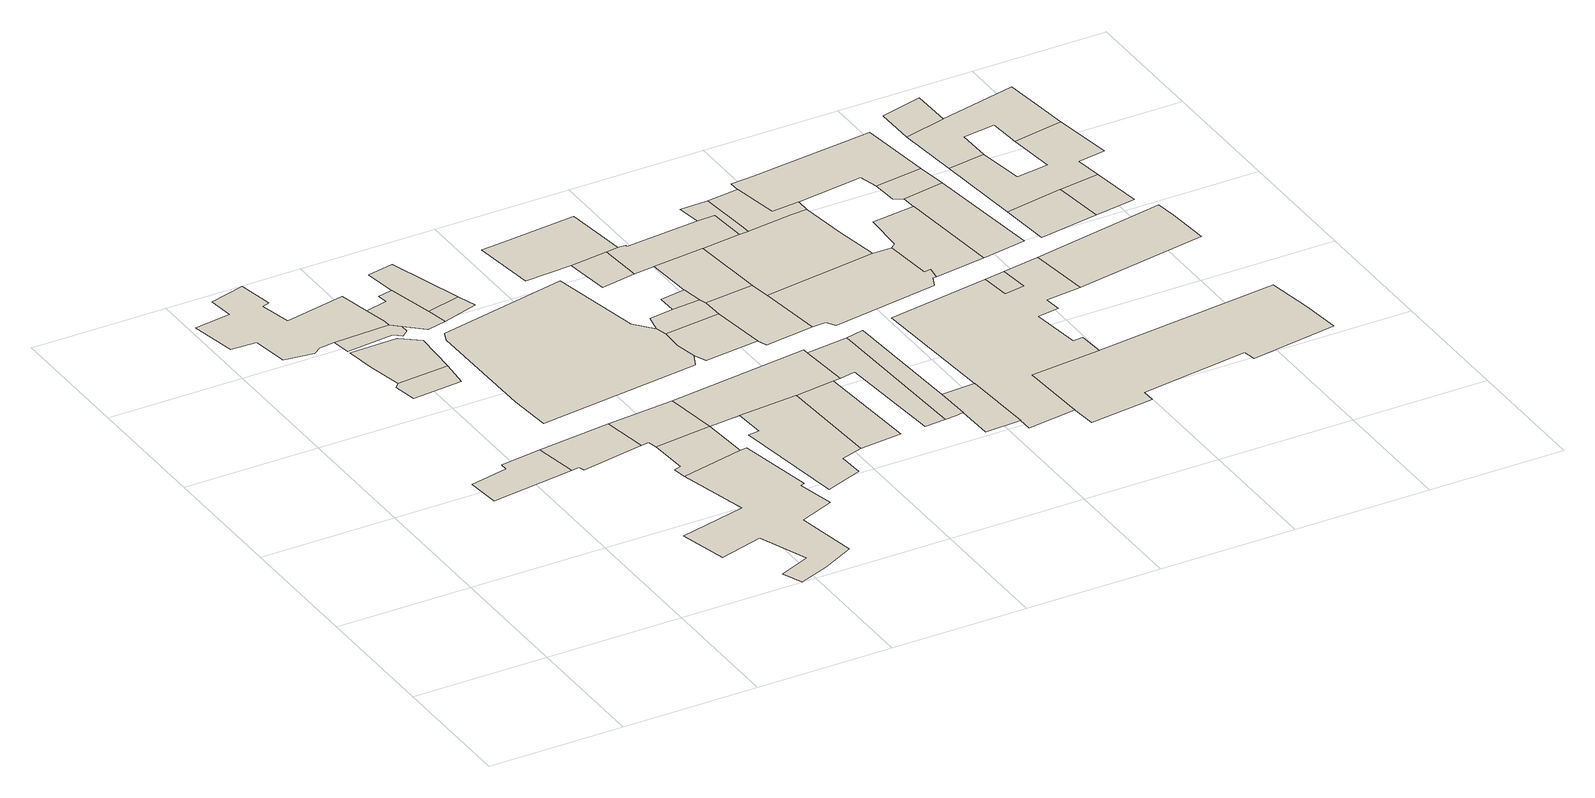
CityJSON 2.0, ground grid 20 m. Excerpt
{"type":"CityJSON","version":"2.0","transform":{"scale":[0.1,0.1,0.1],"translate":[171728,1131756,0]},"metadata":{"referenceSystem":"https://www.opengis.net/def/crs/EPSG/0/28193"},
"CityObjects":{
"building1":{"type":"Building","attributes":{"time":{"estimatedStart":{"year":1841},"estimatedEnd":{"year":1938}},"material":{"paradata":{"version":0}},"numberOfFloors":{"value":"3","sources":[{"name":"Amiran Atlas, sheet 12, map 4.3","type":"Secondary cartographic source"}],"paradata":{"type":"user","author":"Beatrice Vaienti","date":"29-05-2023","comments":"In the atlas the value is \"1-3\", we have chosen a random value between 1 and 3 assigning a higher probability to 1 and 2 floors, respectively p=[0.35,0.35,0.3] for 1, 2, 3 floors","version":0}},"roof":{"type":{"value":"flat","paradata":{"type":"user","author":"Beatrice Vaienti","date":"29-05-2023","version":0}}},"updatedGeometry":true},"geometry":[{"type":"MultiSurface","lod":"0","boundaries":[[[0,1,2,3,4,5]]]}]},
"building2":{"type":"Building","attributes":{"time":{"estimatedStart":{"year":1841},"estimatedEnd":{"year":1938}},"material":{"value":"dressed stone","sources":[{"name":"Amiran Atlas, sheet 11, map 4.2","type":"Secondary cartographic source"}],"paradata":{"author":"Beatrice Vaienti","date":"29-05-2023","version":0}},"numberOfFloors":{"value":"3","sources":[{"name":"Amiran Atlas, sheet 12, map 4.3","type":"Secondary cartographic source"}],"paradata":{"type":"user","author":"Beatrice Vaienti","date":"29-05-2023","comments":"In the atlas the value is \"1-3\", we have chosen a random value between 1 and 3 assigning a higher probability to 1 and 2 floors, respectively p=[0.35,0.35,0.3] for 1, 2, 3 floors","version":0}},"roof":{"type":{"value":"domed","paradata":{"type":"user","author":"Beatrice Vaienti","date":"29-05-2023","version":0}}},"updatedGeometry":true},"geometry":[{"type":"MultiSurface","lod":"0","boundaries":[[[6,7,8,9,10,11,12,13,14,15,16,17,18,19,20,21,22]]]}]},
"building3":{"type":"Building","attributes":{"time":{"estimatedStart":{"year":1841},"estimatedEnd":{"year":1938}},"material":{"paradata":{"version":0}},"numberOfFloors":{"value":"2","sources":[{"name":"Amiran Atlas, sheet 12, map 4.3","type":"Secondary cartographic source"}],"paradata":{"type":"user","author":"Beatrice Vaienti","date":"29-05-2023","comments":"In the atlas the value is \"1-3\", we have chosen a random value between 1 and 3 assigning a higher probability to 1 and 2 floors, respectively p=[0.35,0.35,0.3] for 1, 2, 3 floors","version":0}},"roof":{"type":{"value":"flat","paradata":{"type":"user","author":"Beatrice Vaienti","date":"29-05-2023","version":0}}},"updatedGeometry":true},"geometry":[{"type":"MultiSurface","lod":"0","boundaries":[[[23,24,25,26,27]]]}]},
"building4":{"type":"Building","attributes":{"time":{"estimatedStart":{"year":1841},"estimatedEnd":{"year":1938}},"material":{"value":"dressed stone","sources":[{"name":"Amiran Atlas, sheet 11, map 4.2","type":"Secondary cartographic source"}],"paradata":{"author":"Beatrice Vaienti","date":"29-05-2023","version":0}},"numberOfFloors":{"value":"3","sources":[{"name":"Amiran Atlas, sheet 12, map 4.3","type":"Secondary cartographic source"}],"paradata":{"type":"user","author":"Beatrice Vaienti","date":"29-05-2023","comments":"In the atlas the value is \"1-3\", we have chosen a random value between 1 and 3 assigning a higher probability to 1 and 2 floors, respectively p=[0.35,0.35,0.3] for 1, 2, 3 floors","version":0}},"roof":{"type":{"value":"flat","paradata":{"type":"user","author":"Beatrice Vaienti","date":"29-05-2023","version":0}}},"updatedGeometry":true},"geometry":[{"type":"MultiSurface","lod":"0","boundaries":[[[28,29,30,31,24,23]]]}]},
"building5":{"type":"Building","attributes":{"time":{"estimatedStart":{"year":1841},"estimatedEnd":{"year":1938}},"material":{"value":"dressed stone","sources":[{"name":"Amiran Atlas, sheet 11, map 4.2","type":"Secondary cartographic source"}],"paradata":{"author":"Beatrice Vaienti","date":"29-05-2023","version":0}},"numberOfFloors":{"value":"2","sources":[{"name":"Amiran Atlas, sheet 12, map 4.3","type":"Secondary cartographic source"}],"paradata":{"type":"user","author":"Beatrice Vaienti","date":"29-05-2023","comments":"In the atlas the value is \"1-3\", we have chosen a random value between 1 and 3 assigning a higher probability to 1 and 2 floors, respectively p=[0.35,0.35,0.3] for 1, 2, 3 floors","version":0}},"roof":{"type":{"value":"hip","paradata":{"type":"user","author":"Beatrice Vaienti","date":"29-05-2023","comments":"In the Atlas the value is reported is 'gabled (tiles)', however it is not clear whether it refers to a hip or a gable roof. Therefore we assigned a random value between the two.","version":0}}},"updatedGeometry":true},"geometry":[{"type":"MultiSurface","lod":"0","boundaries":[[[32,33,1,0,34,35]]]}]},
"building6":{"type":"Building","attributes":{"time":{"estimatedStart":{"year":1841},"estimatedEnd":{"year":1938}},"material":{"value":"dressed stone","sources":[{"name":"Amiran Atlas, sheet 11, map 4.2","type":"Secondary cartographic source"}],"paradata":{"author":"Beatrice Vaienti","date":"29-05-2023","version":0}},"numberOfFloors":{"value":"2","sources":[{"name":"Amiran Atlas, sheet 12, map 4.3","type":"Secondary cartographic source"}],"paradata":{"type":"user","author":"Beatrice Vaienti","date":"29-05-2023","comments":"In the atlas the value is \"1-3\", we have chosen a random value between 1 and 3 assigning a higher probability to 1 and 2 floors, respectively p=[0.35,0.35,0.3] for 1, 2, 3 floors","version":0}},"roof":{"type":{"value":"domed","paradata":{"type":"user","author":"Beatrice Vaienti","date":"29-05-2023","version":0}}},"updatedGeometry":true},"geometry":[{"type":"MultiSurface","lod":"0","boundaries":[[[18,36,37,38,39,40,19]]]}]},
"building7":{"type":"Building","attributes":{"time":{"estimatedStart":{"year":1841},"estimatedEnd":{"year":1938}},"material":{"value":"dressed stone","sources":[{"name":"Amiran Atlas, sheet 11, map 4.2","type":"Secondary cartographic source"}],"paradata":{"author":"Beatrice Vaienti","date":"29-05-2023","version":0}},"numberOfFloors":{"value":"2","sources":[{"name":"Amiran Atlas, sheet 12, map 4.3","type":"Secondary cartographic source"}],"paradata":{"type":"user","author":"Beatrice Vaienti","date":"29-05-2023","comments":"In the atlas the value is \"1-3\", we have chosen a random value between 1 and 3 assigning a higher probability to 1 and 2 floors, respectively p=[0.35,0.35,0.3] for 1, 2, 3 floors","version":0}},"roof":{"type":{"value":"gable","paradata":{"type":"user","author":"Beatrice Vaienti","date":"29-05-2023","comments":"In the Atlas the value is reported is 'gabled (tiles)', however it is not clear whether it refers to a hip or a gable roof. Therefore we assigned a random value between the two.","version":0}}},"updatedGeometry":true},"geometry":[{"type":"MultiSurface","lod":"0","boundaries":[[[41,42,43,44,45,46,47,48,49,50,51,52,53,54,55,56]]]}]},
"building8":{"type":"Building","attributes":{"time":{"estimatedStart":{"year":1841},"estimatedEnd":{"year":1938}},"material":{"value":"dressed stone","sources":[{"name":"Amiran Atlas, sheet 11, map 4.2","type":"Secondary cartographic source"}],"paradata":{"author":"Beatrice Vaienti","date":"29-05-2023","version":0}},"numberOfFloors":{"value":"2","sources":[{"name":"Amiran Atlas, sheet 12, map 4.3","type":"Secondary cartographic source"}],"paradata":{"type":"user","author":"Beatrice Vaienti","date":"29-05-2023","comments":"In the atlas the value is \"1-3\", we have chosen a random value between 1 and 3 assigning a higher probability to 1 and 2 floors, respectively p=[0.35,0.35,0.3] for 1, 2, 3 floors","version":0}},"roof":{"type":{"value":"domed","paradata":{"type":"user","author":"Beatrice Vaienti","date":"29-05-2023","version":0}}},"updatedGeometry":true},"geometry":[{"type":"MultiSurface","lod":"0","boundaries":[[[21,20,19,40,57,58,59,60,61,62]]]}]},
"building9":{"type":"Building","attributes":{"time":{"estimatedStart":{"year":1841},"estimatedEnd":{"year":1938}},"material":{"value":"dressed stone","sources":[{"name":"Amiran Atlas, sheet 11, map 4.2","type":"Secondary cartographic source"}],"paradata":{"author":"Beatrice Vaienti","date":"29-05-2023","version":0}},"numberOfFloors":{"value":"1","sources":[{"name":"Amiran Atlas, sheet 12, map 4.3","type":"Secondary cartographic source"}],"paradata":{"type":"user","author":"Beatrice Vaienti","date":"29-05-2023","comments":"In the atlas the value is \"1-3\", we have chosen a random value between 1 and 3 assigning a higher probability to 1 and 2 floors, respectively p=[0.35,0.35,0.3] for 1, 2, 3 floors","version":0}},"roof":{"type":{"value":"flat","paradata":{"type":"user","author":"Beatrice Vaienti","date":"29-05-2023","version":0}}},"updatedGeometry":true},"geometry":[{"type":"MultiSurface","lod":"0","boundaries":[[[63,64,46,45,65,66]]]}]},
"building10":{"type":"Building","attributes":{"time":{"estimatedStart":{"year":1841},"estimatedEnd":{"year":1938}},"material":{"value":"dressed stone","sources":[{"name":"Amiran Atlas, sheet 11, map 4.2","type":"Secondary cartographic source"}],"paradata":{"author":"Beatrice Vaienti","date":"29-05-2023","version":0}},"numberOfFloors":{"value":"3","sources":[{"name":"Amiran Atlas, sheet 12, map 4.3","type":"Secondary cartographic source"}],"paradata":{"type":"user","author":"Beatrice Vaienti","date":"29-05-2023","comments":"In the atlas the value is \"1-3\", we have chosen a random value between 1 and 3 assigning a higher probability to 1 and 2 floors, respectively p=[0.35,0.35,0.3] for 1, 2, 3 floors","version":0}},"roof":{"type":{"value":"flat","paradata":{"type":"user","author":"Beatrice Vaienti","date":"29-05-2023","version":0}}},"updatedGeometry":true},"geometry":[{"type":"MultiSurface","lod":"0","boundaries":[[[33,32,67,66,65,68]]]}]},
"building11":{"type":"Building","attributes":{"time":{"estimatedStart":{"year":1841},"estimatedEnd":{"year":1938}},"material":{"paradata":{"version":0}},"numberOfFloors":{"value":"3","sources":[{"name":"Amiran Atlas, sheet 12, map 4.3","type":"Secondary cartographic source"}],"paradata":{"type":"user","author":"Beatrice Vaienti","date":"29-05-2023","comments":"In the atlas the value is \"1-3\", we have chosen a random value between 1 and 3 assigning a higher probability to 1 and 2 floors, respectively p=[0.35,0.35,0.3] for 1, 2, 3 floors","version":0}},"roof":{"type":{"value":"gable","paradata":{"type":"user","author":"Beatrice Vaienti","date":"29-05-2023","comments":"In the Atlas the value is reported is 'gabled (tiles)', however it is not clear whether it refers to a hip or a gable roof. Therefore we assigned a random value between the two.","version":0}}},"updatedGeometry":true},"geometry":[{"type":"MultiSurface","lod":"0","boundaries":[[[69,59,58,70]]]}]},
"building12":{"type":"Building","attributes":{"time":{"estimatedStart":{"year":1841},"estimatedEnd":{"year":1938}},"material":{"paradata":{"version":0}},"numberOfFloors":{"value":"1","sources":[{"name":"Amiran Atlas, sheet 12, map 4.3","type":"Secondary cartographic source"}],"paradata":{"type":"user","author":"Beatrice Vaienti","date":"29-05-2023","comments":"In the atlas the value is \"1-3\", we have chosen a random value between 1 and 3 assigning a higher probability to 1 and 2 floors, respectively p=[0.35,0.35,0.3] for 1, 2, 3 floors","version":0}},"roof":{"type":{"value":"domed","paradata":{"type":"user","author":"Beatrice Vaienti","date":"29-05-2023","version":0}}},"updatedGeometry":true},"geometry":[{"type":"MultiSurface","lod":"0","boundaries":[[[71,60,59,69,72]]]}]},
"building13":{"type":"Building","attributes":{"time":{"estimatedStart":{"year":1841},"estimatedEnd":{"year":1938}},"material":{"value":"dressed stone","sources":[{"name":"Amiran Atlas, sheet 11, map 4.2","type":"Secondary cartographic source"}],"paradata":{"author":"Beatrice Vaienti","date":"29-05-2023","version":0}},"numberOfFloors":{"value":"4","sources":[{"name":"Amiran Atlas, sheet 12, map 4.3","type":"Secondary cartographic source"}],"paradata":{"type":"user","author":"Beatrice Vaienti","date":"29-05-2023","comments":"In the atlas the value is \"4+\", we have chosen a random value between 4 and 6 assigning the same probability to the three values","version":0}},"roof":{"type":{"value":"hip","paradata":{"type":"user","author":"Beatrice Vaienti","date":"29-05-2023","comments":"In the Atlas the value is reported is 'gabled (tiles)', however it is not clear whether it refers to a hip or a gable roof. Therefore we assigned a random value between the two.","version":0}}},"updatedGeometry":true},"geometry":[{"type":"MultiSurface","lod":"0","boundaries":[[[73,74,75,76,77,78,79,80,81,82,83]]]}]},
"building14":{"type":"Building","attributes":{"time":{"estimatedStart":{"year":1841},"estimatedEnd":{"year":1938}},"material":{"value":"dressed stone","sources":[{"name":"Amiran Atlas, sheet 11, map 4.2","type":"Secondary cartographic source"}],"paradata":{"author":"Beatrice Vaienti","date":"29-05-2023","version":0}},"numberOfFloors":{"value":"2","sources":[{"name":"Amiran Atlas, sheet 12, map 4.3","type":"Secondary cartographic source"}],"paradata":{"type":"user","author":"Beatrice Vaienti","date":"29-05-2023","comments":"In the atlas the value is \"1-3\", we have chosen a random value between 1 and 3 assigning a higher probability to 1 and 2 floors, respectively p=[0.35,0.35,0.3] for 1, 2, 3 floors","version":0}},"roof":{"type":{"value":"flat","paradata":{"type":"user","author":"Beatrice Vaienti","date":"29-05-2023","version":0}}},"updatedGeometry":true},"geometry":[{"type":"MultiSurface","lod":"0","boundaries":[[[84,85,86,87,88,89,90,91]]]}]},
"building15":{"type":"Building","attributes":{"time":{"estimatedStart":{"year":1841},"estimatedEnd":{"year":1938}},"material":{"value":"dressed stone","sources":[{"name":"Amiran Atlas, sheet 11, map 4.2","type":"Secondary cartographic source"}],"paradata":{"author":"Beatrice Vaienti","date":"29-05-2023","version":0}},"numberOfFloors":{"value":"2","sources":[{"name":"Amiran Atlas, sheet 12, map 4.3","type":"Secondary cartographic source"}],"paradata":{"type":"user","author":"Beatrice Vaienti","date":"29-05-2023","comments":"In the atlas the value is \"1-3\", we have chosen a random value between 1 and 3 assigning a higher probability to 1 and 2 floors, respectively p=[0.35,0.35,0.3] for 1, 2, 3 floors","version":0}},"roof":{"type":{"value":"flat","paradata":{"type":"user","author":"Beatrice Vaienti","date":"29-05-2023","version":0}}},"updatedGeometry":true},"geometry":[{"type":"MultiSurface","lod":"0","boundaries":[[[85,92,93,94,95,68,65,86]]]}]},
"building16":{"type":"Building","attributes":{"time":{"estimatedStart":{"year":1841},"estimatedEnd":{"year":1938}},"material":{"value":"dressed stone","sources":[{"name":"Amiran Atlas, sheet 11, map 4.2","type":"Secondary cartographic source"}],"paradata":{"author":"Beatrice Vaienti","date":"29-05-2023","version":0}},"numberOfFloors":{"value":"3","sources":[{"name":"Amiran Atlas, sheet 12, map 4.3","type":"Secondary cartographic source"}],"paradata":{"type":"user","author":"Beatrice Vaienti","date":"29-05-2023","comments":"In the atlas the value is \"1-3\", we have chosen a random value between 1 and 3 assigning a higher probability to 1 and 2 floors, respectively p=[0.35,0.35,0.3] for 1, 2, 3 floors","version":0}},"roof":{"type":{"value":"hip","paradata":{"type":"user","author":"Beatrice Vaienti","date":"29-05-2023","comments":"In the Atlas the value is reported is 'gabled (tiles)', however it is not clear whether it refers to a hip or a gable roof. Therefore we assigned a random value between the two.","version":0}}},"updatedGeometry":true},"geometry":[{"type":"MultiSurface","lod":"0","boundaries":[[[96,92,85,84]]]}]},
"building17":{"type":"Building","attributes":{"time":{"estimatedStart":{"year":1841},"estimatedEnd":{"year":1938}},"material":{"value":"dressed stone","sources":[{"name":"Amiran Atlas, sheet 11, map 4.2","type":"Secondary cartographic source"}],"paradata":{"author":"Beatrice Vaienti","date":"29-05-2023","version":0}},"numberOfFloors":{"value":"3","sources":[{"name":"Amiran Atlas, sheet 12, map 4.3","type":"Secondary cartographic source"}],"paradata":{"type":"user","author":"Beatrice Vaienti","date":"29-05-2023","comments":"In the atlas the value is \"1-3\", we have chosen a random value between 1 and 3 assigning a higher probability to 1 and 2 floors, respectively p=[0.35,0.35,0.3] for 1, 2, 3 floors","version":0}},"roof":{"type":{"value":"flat","paradata":{"type":"user","author":"Beatrice Vaienti","date":"29-05-2023","version":0}}},"updatedGeometry":true},"geometry":[{"type":"MultiSurface","lod":"0","boundaries":[[[75,97,98,99,77,76]]]}]},
"building18":{"type":"Building","attributes":{"time":{"estimatedStart":{"year":1841},"estimatedEnd":{"year":1938}},"material":{"value":"dressed stone","sources":[{"name":"Amiran Atlas, sheet 11, map 4.2","type":"Secondary cartographic source"}],"paradata":{"author":"Beatrice Vaienti","date":"29-05-2023","version":0}},"numberOfFloors":{"value":"2","sources":[{"name":"Amiran Atlas, sheet 12, map 4.3","type":"Secondary cartographic source"}],"paradata":{"type":"user","author":"Beatrice Vaienti","date":"29-05-2023","comments":"In the atlas the value is \"1-3\", we have chosen a random value between 1 and 3 assigning a higher probability to 1 and 2 floors, respectively p=[0.35,0.35,0.3] for 1, 2, 3 floors","version":0}},"roof":{"type":{"value":"flat","paradata":{"type":"user","author":"Beatrice Vaienti","date":"29-05-2023","version":0}}},"updatedGeometry":true},"geometry":[{"type":"MultiSurface","lod":"0","boundaries":[[[100,101,78,77,99,102,103]]]}]},
"building19":{"type":"Building","attributes":{"time":{"estimatedStart":{"year":1841},"estimatedEnd":{"year":1938}},"material":{"value":"dressed stone","sources":[{"name":"Amiran Atlas, sheet 11, map 4.2","type":"Secondary cartographic source"}],"paradata":{"author":"Beatrice Vaienti","date":"29-05-2023","version":0}},"numberOfFloors":{"value":"3","sources":[{"name":"Amiran Atlas, sheet 12, map 4.3","type":"Secondary cartographic source"}],"paradata":{"type":"user","author":"Beatrice Vaienti","date":"29-05-2023","comments":"In the atlas the value is \"1-3\", we have chosen a random value between 1 and 3 assigning a higher probability to 1 and 2 floors, respectively p=[0.35,0.35,0.3] for 1, 2, 3 floors","version":0}},"roof":{"type":{"value":"gable","paradata":{"type":"user","author":"Beatrice Vaienti","date":"29-05-2023","comments":"In the Atlas the value is reported is 'gabled (tiles)', however it is not clear whether it refers to a hip or a gable roof. Therefore we assigned a random value between the two.","version":0}}},"updatedGeometry":true},"geometry":[{"type":"MultiSurface","lod":"0","boundaries":[[[104,105,106,107,108,109,110,111]]]}]},
"building20":{"type":"Building","attributes":{"time":{"estimatedStart":{"year":1841},"estimatedEnd":{"year":1938}},"material":{"value":"dressed stone","sources":[{"name":"Amiran Atlas, sheet 11, map 4.2","type":"Secondary cartographic source"}],"paradata":{"author":"Beatrice Vaienti","date":"29-05-2023","version":0}},"numberOfFloors":{"value":"3","sources":[{"name":"Amiran Atlas, sheet 12, map 4.3","type":"Secondary cartographic source"}],"paradata":{"type":"user","author":"Beatrice Vaienti","date":"29-05-2023","comments":"In the atlas the value is \"1-3\", we have chosen a random value between 1 and 3 assigning a higher probability to 1 and 2 floors, respectively p=[0.35,0.35,0.3] for 1, 2, 3 floors","version":0}},"roof":{"type":{"value":"flat","paradata":{"type":"user","author":"Beatrice Vaienti","date":"29-05-2023","version":0}}},"updatedGeometry":true},"geometry":[{"type":"MultiSurface","lod":"0","boundaries":[[[112,108,107,113]]]}]},
"building21":{"type":"Building","attributes":{"time":{"estimatedStart":{"year":1841},"estimatedEnd":{"year":1938}},"material":{"value":"dressed stone","sources":[{"name":"Amiran Atlas, sheet 11, map 4.2","type":"Secondary cartographic source"}],"paradata":{"author":"Beatrice Vaienti","date":"29-05-2023","version":0}},"numberOfFloors":{"value":"1","sources":[{"name":"Amiran Atlas, sheet 12, map 4.3","type":"Secondary cartographic source"}],"paradata":{"type":"user","author":"Beatrice Vaienti","date":"29-05-2023","comments":"In the atlas the value is \"1-3\", we have chosen a random value between 1 and 3 assigning a higher probability to 1 and 2 floors, respectively p=[0.35,0.35,0.3] for 1, 2, 3 floors","version":0}},"roof":{"type":{"value":"flat","paradata":{"type":"user","author":"Beatrice Vaienti","date":"29-05-2023","version":0}}},"updatedGeometry":true},"geometry":[{"type":"MultiSurface","lod":"0","boundaries":[[[100,103,114,115]]]}]},
"building22":{"type":"Building","attributes":{"time":{"estimatedStart":{"year":1841},"estimatedEnd":{"year":1938}},"material":{"value":"dressed stone","sources":[{"name":"Amiran Atlas, sheet 11, map 4.2","type":"Secondary cartographic source"}],"paradata":{"author":"Beatrice Vaienti","date":"29-05-2023","version":0}},"numberOfFloors":{"value":"3","sources":[{"name":"Amiran Atlas, sheet 12, map 4.3","type":"Secondary cartographic source"}],"paradata":{"type":"user","author":"Beatrice Vaienti","date":"29-05-2023","comments":"In the atlas the value is \"1-3\", we have chosen a random value between 1 and 3 assigning a higher probability to 1 and 2 floors, respectively p=[0.35,0.35,0.3] for 1, 2, 3 floors","version":0}},"roof":{"type":{"value":"hip","paradata":{"type":"user","author":"Beatrice Vaienti","date":"29-05-2023","comments":"In the Atlas the value is reported is 'gabled (tiles)', however it is not clear whether it refers to a hip or a gable roof. Therefore we assigned a random value between the two.","version":0}}},"updatedGeometry":true},"geometry":[{"type":"MultiSurface","lod":"0","boundaries":[[[116,117,94,93,118,119]]]}]},
"building23":{"type":"Building","attributes":{"time":{"estimatedStart":{"year":1841},"estimatedEnd":{"year":1938}},"material":{"value":"dressed stone","sources":[{"name":"Amiran Atlas, sheet 11, map 4.2","type":"Secondary cartographic source"}],"paradata":{"author":"Beatrice Vaienti","date":"29-05-2023","version":0}},"numberOfFloors":{"value":"1","sources":[{"name":"Amiran Atlas, sheet 12, map 4.3","type":"Secondary cartographic source"}],"paradata":{"type":"user","author":"Beatrice Vaienti","date":"29-05-2023","comments":"In the atlas the value is \"1-3\", we have chosen a random value between 1 and 3 assigning a higher probability to 1 and 2 floors, respectively p=[0.35,0.35,0.3] for 1, 2, 3 floors","version":0}},"roof":{"type":{"value":"flat","paradata":{"type":"user","author":"Beatrice Vaienti","date":"29-05-2023","version":0}}},"updatedGeometry":true},"geometry":[{"type":"MultiSurface","lod":"0","boundaries":[[[102,99,98,120,121,122,123]]]}]},
"building24":{"type":"Building","attributes":{"time":{"estimatedStart":{"year":1841},"estimatedEnd":{"year":1938}},"material":{"value":"dressed stone","sources":[{"name":"Amiran Atlas, sheet 11, map 4.2","type":"Secondary cartographic source"}],"paradata":{"author":"Beatrice Vaienti","date":"29-05-2023","version":0}},"numberOfFloors":{"value":"2","sources":[{"name":"Amiran Atlas, sheet 12, map 4.3","type":"Secondary cartographic source"}],"paradata":{"type":"user","author":"Beatrice Vaienti","date":"29-05-2023","comments":"In the atlas the value is \"1-3\", we have chosen a random value between 1 and 3 assigning a higher probability to 1 and 2 floors, respectively p=[0.35,0.35,0.3] for 1, 2, 3 floors","version":0}},"roof":{"type":{"value":"flat","paradata":{"type":"user","author":"Beatrice Vaienti","date":"29-05-2023","version":0}}},"updatedGeometry":true},"geometry":[{"type":"MultiSurface","lod":"0","boundaries":[[[124,125,114,103,102,123]]]}]},
"building25":{"type":"Building","attributes":{"time":{"estimatedStart":{"year":1841},"estimatedEnd":{"year":1938}},"material":{"paradata":{"version":0}},"numberOfFloors":{"value":"1","sources":[{"name":"Amiran Atlas, sheet 12, map 4.3","type":"Secondary cartographic source"}],"paradata":{"type":"user","author":"Beatrice Vaienti","date":"29-05-2023","comments":"In the atlas the value is \"1-3\", we have chosen a random value between 1 and 3 assigning a higher probability to 1 and 2 floors, respectively p=[0.35,0.35,0.3] for 1, 2, 3 floors","version":0}},"roof":{"type":{"value":"flat","paradata":{"type":"predicted","date":"05-06-2023","comments":"Random Forest Classifier","version":0}}},"updatedGeometry":true},"geometry":[{"type":"MultiSurface","lod":"0","boundaries":[[[117,116,126,127,128,129]]]}]},
"building26":{"type":"Building","attributes":{"time":{"estimatedStart":{"year":1841},"estimatedEnd":{"year":1938}},"material":{"value":"dressed stone","sources":[{"name":"Amiran Atlas, sheet 11, map 4.2","type":"Secondary cartographic source"}],"paradata":{"author":"Beatrice Vaienti","date":"29-05-2023","version":0}},"numberOfFloors":{"value":"1","sources":[{"name":"Amiran Atlas, sheet 12, map 4.3","type":"Secondary cartographic source"}],"paradata":{"type":"user","author":"Beatrice Vaienti","date":"29-05-2023","comments":"In the atlas the value is \"1-3\", we have chosen a random value between 1 and 3 assigning a higher probability to 1 and 2 floors, respectively p=[0.35,0.35,0.3] for 1, 2, 3 floors","version":0}},"roof":{"type":{"value":"hip","paradata":{"type":"user","author":"Beatrice Vaienti","date":"29-05-2023","comments":"In the Atlas the value is reported is 'gabled (tiles)', however it is not clear whether it refers to a hip or a gable roof. Therefore we assigned a random value between the two.","version":0}}},"updatedGeometry":true},"geometry":[{"type":"MultiSurface","lod":"0","boundaries":[[[127,130,131,132,128]]]}]},
"building27":{"type":"Building","attributes":{"time":{"estimatedStart":{"year":1841},"estimatedEnd":{"year":1938}},"material":{"value":"dressed stone","sources":[{"name":"Amiran Atlas, sheet 11, map 4.2","type":"Secondary cartographic source"}],"paradata":{"author":"Beatrice Vaienti","date":"29-05-2023","version":0}},"numberOfFloors":{"value":"2","sources":[{"name":"Amiran Atlas, sheet 12, map 4.3","type":"Secondary cartographic source"}],"paradata":{"type":"user","author":"Beatrice Vaienti","date":"29-05-2023","comments":"In the atlas the value is \"1-3\", we have chosen a random value between 1 and 3 assigning a higher probability to 1 and 2 floors, respectively p=[0.35,0.35,0.3] for 1, 2, 3 floors","version":0}},"roof":{"type":{"value":"gable","paradata":{"type":"user","author":"Beatrice Vaienti","date":"29-05-2023","comments":"In the Atlas the value is reported is 'gabled (tiles)', however it is not clear whether it refers to a hip or a gable roof. Therefore we assigned a random value between the two.","version":0}}},"updatedGeometry":true},"geometry":[{"type":"MultiSurface","lod":"0","boundaries":[[[133,134,135,109,108,112,125,124,136,137]]]}]},
"building28":{"type":"Building","attributes":{"time":{"estimatedStart":{"year":1841},"estimatedEnd":{"year":1938}},"material":{"value":"dressed stone","sources":[{"name":"Amiran Atlas, sheet 11, map 4.2","type":"Secondary cartographic source"}],"paradata":{"author":"Beatrice Vaienti","date":"29-05-2023","version":0}},"numberOfFloors":{"value":"3","sources":[{"name":"Amiran Atlas, sheet 12, map 4.3","type":"Secondary cartographic source"}],"paradata":{"type":"user","author":"Beatrice Vaienti","date":"29-05-2023","comments":"In the atlas the value is \"1-3\", we have chosen a random value between 1 and 3 assigning a higher probability to 1 and 2 floors, respectively p=[0.35,0.35,0.3] for 1, 2, 3 floors","version":0}},"roof":{"type":{"value":"flat","paradata":{"type":"user","author":"Beatrice Vaienti","date":"29-05-2023","version":0}}},"updatedGeometry":true},"geometry":[{"type":"MultiSurface","lod":"0","boundaries":[[[133,137,136,138,139,140,141]]]}]},
"building29":{"type":"Building","attributes":{"time":{"estimatedStart":{"year":1841},"estimatedEnd":{"year":1938}},"material":{"value":"dressed stone","sources":[{"name":"Amiran Atlas, sheet 11, map 4.2","type":"Secondary cartographic source"}],"paradata":{"author":"Beatrice Vaienti","date":"29-05-2023","version":0}},"numberOfFloors":{"value":"2","sources":[{"name":"Amiran Atlas, sheet 12, map 4.3","type":"Secondary cartographic source"}],"paradata":{"type":"user","author":"Beatrice Vaienti","date":"29-05-2023","comments":"In the atlas the value is \"1-3\", we have chosen a random value between 1 and 3 assigning a higher probability to 1 and 2 floors, respectively p=[0.35,0.35,0.3] for 1, 2, 3 floors","version":0}},"roof":{"type":{"value":"gable","paradata":{"type":"user","author":"Beatrice Vaienti","date":"29-05-2023","comments":"In the Atlas the value is reported is 'gabled (tiles)', however it is not clear whether it refers to a hip or a gable roof. Therefore we assigned a random value between the two.","version":0}}},"updatedGeometry":true},"geometry":[{"type":"MultiSurface","lod":"0","boundaries":[[[142,143,144,145,146,147,148,122,121,149,150]]]}]},
"building30":{"type":"Building","attributes":{"time":{"estimatedStart":{"year":1841},"estimatedEnd":{"year":1938}},"material":{"value":"dressed stone","sources":[{"name":"Amiran Atlas, sheet 11, map 4.2","type":"Secondary cartographic source"}],"paradata":{"author":"Beatrice Vaienti","date":"29-05-2023","version":0}},"numberOfFloors":{"value":"2","sources":[{"name":"Amiran Atlas, sheet 12, map 4.3","type":"Secondary cartographic source"}],"paradata":{"type":"user","author":"Beatrice Vaienti","date":"29-05-2023","comments":"In the atlas the value is \"1-3\", we have chosen a random value between 1 and 3 assigning a higher probability to 1 and 2 floors, respectively p=[0.35,0.35,0.3] for 1, 2, 3 floors","version":0}},"roof":{"type":{"value":"gable","paradata":{"type":"user","author":"Beatrice Vaienti","date":"29-05-2023","comments":"In the Atlas the value is reported is 'gabled (tiles)', however it is not clear whether it refers to a hip or a gable roof. Therefore we assigned a random value between the two.","version":0}}},"updatedGeometry":true},"geometry":[{"type":"MultiSurface","lod":"0","boundaries":[[[151,152,138,136,124,123,122,148,153]]]}]},
"building31":{"type":"Building","attributes":{"time":{"estimatedStart":{"year":1841},"estimatedEnd":{"year":1938}},"material":{"value":"dressed stone","sources":[{"name":"Amiran Atlas, sheet 11, map 4.2","type":"Secondary cartographic source"}],"paradata":{"author":"Beatrice Vaienti","date":"29-05-2023","version":0}},"numberOfFloors":{"value":"3","sources":[{"name":"Amiran Atlas, sheet 12, map 4.3","type":"Secondary cartographic source"}],"paradata":{"type":"user","author":"Beatrice Vaienti","date":"29-05-2023","comments":"In the atlas the value is \"1-3\", we have chosen a random value between 1 and 3 assigning a higher probability to 1 and 2 floors, respectively p=[0.35,0.35,0.3] for 1, 2, 3 floors","version":0}},"roof":{"type":{"value":"flat","paradata":{"type":"user","author":"Beatrice Vaienti","date":"29-05-2023","version":0}}},"updatedGeometry":true},"geometry":[{"type":"MultiSurface","lod":"0","boundaries":[[[132,131,154,155,156,157,158,159,160,161,162,163,164,165,166,167,168,169]]]}]},
"building32":{"type":"Building","attributes":{"time":{"estimatedStart":{"year":1841},"estimatedEnd":{"year":1938}},"material":{"value":"dressed stone","sources":[{"name":"Amiran Atlas, sheet 11, map 4.2","type":"Secondary cartographic source"}],"paradata":{"author":"Beatrice Vaienti","date":"29-05-2023","version":0}},"numberOfFloors":{"value":"2","sources":[{"name":"Amiran Atlas, sheet 12, map 4.3","type":"Secondary cartographic source"}],"paradata":{"type":"user","author":"Beatrice Vaienti","date":"29-05-2023","comments":"In the atlas the value is \"1-3\", we have chosen a random value between 1 and 3 assigning a higher probability to 1 and 2 floors, respectively p=[0.35,0.35,0.3] for 1, 2, 3 floors","version":0}},"roof":{"type":{"value":"hip","paradata":{"type":"user","author":"Beatrice Vaienti","date":"29-05-2023","comments":"In the Atlas the value is reported is 'gabled (tiles)', however it is not clear whether it refers to a hip or a gable roof. Therefore we assigned a random value between the two.","version":0}}},"updatedGeometry":true},"geometry":[{"type":"MultiSurface","lod":"0","boundaries":[[[170,140,138,151,171,172]]]}]},
"building33":{"type":"Building","attributes":{"time":{"estimatedStart":{"year":1841},"estimatedEnd":{"year":1938}},"material":{"value":"dressed stone","sources":[{"name":"Amiran Atlas, sheet 11, map 4.2","type":"Secondary cartographic source"}],"paradata":{"author":"Beatrice Vaienti","date":"29-05-2023","version":0}},"numberOfFloors":{"value":"7","sources":[{"name":"Amiran Atlas, sheet 12, map 4.3","type":"Secondary cartographic source"}],"paradata":{"type":"user","author":"Beatrice Vaienti","date":"29-05-2023","comments":"In the atlas the value is \"6+\", we have chosen a random value between 6 and 8 assigning the same probability to the three values","version":0}},"roof":{"type":{"value":"flat","paradata":{"type":"user","author":"Beatrice Vaienti","date":"29-05-2023","version":0}}},"updatedGeometry":true},"geometry":[{"type":"MultiSurface","lod":"0","boundaries":[[[165,168,167,166]]]}]},
"building34":{"type":"Building","attributes":{"time":{"estimatedStart":{"year":1841},"estimatedEnd":{"year":1938}},"material":{"value":"dressed stone","sources":[{"name":"Amiran Atlas, sheet 11, map 4.2","type":"Secondary cartographic source"}],"paradata":{"author":"Beatrice Vaienti","date":"29-05-2023","version":0}},"numberOfFloors":{"value":"1","sources":[{"name":"Amiran Atlas, sheet 12, map 4.3","type":"Secondary cartographic source"}],"paradata":{"type":"user","author":"Beatrice Vaienti","date":"29-05-2023","comments":"In the atlas the value is \"1-3\", we have chosen a random value between 1 and 3 assigning a higher probability to 1 and 2 floors, respectively p=[0.35,0.35,0.3] for 1, 2, 3 floors","version":0}},"roof":{"type":{"value":"flat","paradata":{"type":"user","author":"Beatrice Vaienti","date":"29-05-2023","version":0}}},"updatedGeometry":true},"geometry":[{"type":"MultiSurface","lod":"0","boundaries":[[[173,147,146,145,144,174,175,176]]]}]},
"building35":{"type":"Building","attributes":{"time":{"estimatedStart":{"year":1841},"estimatedEnd":{"year":1938}},"material":{"value":"dressed stone","sources":[{"name":"Amiran Atlas, sheet 11, map 4.2","type":"Secondary cartographic source"}],"paradata":{"author":"Beatrice Vaienti","date":"29-05-2023","version":0}},"numberOfFloors":{"value":"1","sources":[{"name":"Amiran Atlas, sheet 12, map 4.3","type":"Secondary cartographic source"}],"paradata":{"type":"user","author":"Beatrice Vaienti","date":"29-05-2023","comments":"In the atlas the value is \"1-3\", we have chosen a random value between 1 and 3 assigning a higher probability to 1 and 2 floors, respectively p=[0.35,0.35,0.3] for 1, 2, 3 floors","version":0}},"roof":{"type":{"value":"gable","paradata":{"type":"user","author":"Beatrice Vaienti","date":"29-05-2023","comments":"In the Atlas the value is reported is 'gabled (tiles)', however it is not clear whether it refers to a hip or a gable roof. Therefore we assigned a random value between the two.","version":0}}},"updatedGeometry":true},"geometry":[{"type":"MultiSurface","lod":"0","boundaries":[[[172,171,177,178,179,180,181,182,170]]]}]},
"building36":{"type":"Building","attributes":{"time":{"estimatedStart":{"year":1841},"estimatedEnd":{"year":1938}},"material":{"value":"dressed stone","sources":[{"name":"Amiran Atlas, sheet 11, map 4.2","type":"Secondary cartographic source"}],"paradata":{"author":"Beatrice Vaienti","date":"29-05-2023","version":0}},"numberOfFloors":{"value":"2","sources":[{"name":"Amiran Atlas, sheet 12, map 4.3","type":"Secondary cartographic source"}],"paradata":{"type":"user","author":"Beatrice Vaienti","date":"29-05-2023","comments":"In the atlas the value is \"1-3\", we have chosen a random value between 1 and 3 assigning a higher probability to 1 and 2 floors, respectively p=[0.35,0.35,0.3] for 1, 2, 3 floors","version":0}},"roof":{"type":{"value":"flat","paradata":{"type":"user","author":"Beatrice Vaienti","date":"29-05-2023","version":0}}},"updatedGeometry":true},"geometry":[{"type":"MultiSurface","lod":"0","boundaries":[[[183,184,185,186,157,156,187,188,189,190,191]]]}]},
"building37":{"type":"Building","attributes":{"time":{"estimatedStart":{"year":1841},"estimatedEnd":{"year":1938}},"material":{"value":"dressed stone","sources":[{"name":"Amiran Atlas, sheet 11, map 4.2","type":"Secondary cartographic source"}],"paradata":{"author":"Beatrice Vaienti","date":"29-05-2023","version":0}},"numberOfFloors":{"value":"3","sources":[{"name":"Amiran Atlas, sheet 12, map 4.3","type":"Secondary cartographic source"}],"paradata":{"type":"user","author":"Beatrice Vaienti","date":"29-05-2023","comments":"In the atlas the value is \"1-3\", we have chosen a random value between 1 and 3 assigning a higher probability to 1 and 2 floors, respectively p=[0.35,0.35,0.3] for 1, 2, 3 floors","version":0}},"roof":{"type":{"value":"flat","paradata":{"type":"user","author":"Beatrice Vaienti","date":"29-05-2023","version":0}}},"updatedGeometry":true},"geometry":[{"type":"MultiSurface","lod":"0","boundaries":[[[192,193,175,174,194]]]}]},
"building38":{"type":"Building","attributes":{"time":{"estimatedStart":{"year":1841},"estimatedEnd":{"year":1938}},"material":{"value":"dressed stone","sources":[{"name":"Amiran Atlas, sheet 11, map 4.2","type":"Secondary cartographic source"}],"paradata":{"author":"Beatrice Vaienti","date":"29-05-2023","version":0}},"numberOfFloors":{"value":"3","sources":[{"name":"Amiran Atlas, sheet 12, map 4.3","type":"Secondary cartographic source"}],"paradata":{"type":"user","author":"Beatrice Vaienti","date":"29-05-2023","comments":"In the atlas the value is \"1-3\", we have chosen a random value between 1 and 3 assigning a higher probability to 1 and 2 floors, respectively p=[0.35,0.35,0.3] for 1, 2, 3 floors","version":0}},"roof":{"type":{"value":"flat","paradata":{"type":"user","author":"Beatrice Vaienti","date":"29-05-2023","version":0}}},"updatedGeometry":true},"geometry":[{"type":"MultiSurface","lod":"0","boundaries":[[[178,195,193,192,179]]]}]},
"building39":{"type":"Building","attributes":{"time":{"estimatedStart":{"year":1841},"estimatedEnd":{"year":1938}},"material":{"value":"dressed stone","sources":[{"name":"Amiran Atlas, sheet 11, map 4.2","type":"Secondary cartographic source"}],"paradata":{"author":"Beatrice Vaienti","date":"29-05-2023","version":0}},"numberOfFloors":{"value":"2","sources":[{"name":"Amiran Atlas, sheet 12, map 4.3","type":"Secondary cartographic source"}],"paradata":{"type":"user","author":"Beatrice Vaienti","date":"29-05-2023","comments":"In the atlas the value is \"1-3\", we have chosen a random value between 1 and 3 assigning a higher probability to 1 and 2 floors, respectively p=[0.35,0.35,0.3] for 1, 2, 3 floors","version":0}},"roof":{"type":{"value":"flat","paradata":{"type":"user","author":"Beatrice Vaienti","date":"29-05-2023","version":0}}},"updatedGeometry":true},"geometry":[{"type":"MultiSurface","lod":"0","boundaries":[[[196,197,198,199]]]}]},
"building40":{"type":"Building","attributes":{"time":{"estimatedStart":{"year":1841},"estimatedEnd":{"year":1938}},"material":{"value":"dressed stone","sources":[{"name":"Amiran Atlas, sheet 11, map 4.2","type":"Secondary cartographic source"}],"paradata":{"author":"Beatrice Vaienti","date":"29-05-2023","version":0}},"numberOfFloors":{"value":"1","sources":[{"name":"Amiran Atlas, sheet 12, map 4.3","type":"Secondary cartographic source"}],"paradata":{"type":"user","author":"Beatrice Vaienti","date":"29-05-2023","comments":"In the atlas the value is \"1-3\", we have chosen a random value between 1 and 3 assigning a higher probability to 1 and 2 floors, respectively p=[0.35,0.35,0.3] for 1, 2, 3 floors","version":0}},"roof":{"type":{"value":"flat","paradata":{"type":"user","author":"Beatrice Vaienti","date":"29-05-2023","version":0}}},"updatedGeometry":true},"geometry":[{"type":"MultiSurface","lod":"0","boundaries":[[[164,163,200,201,202]]]}]},
"building41":{"type":"Building","attributes":{"time":{"estimatedStart":{"year":1841},"estimatedEnd":{"year":1938}},"material":{"value":"dressed stone","sources":[{"name":"Amiran Atlas, sheet 11, map 4.2","type":"Secondary cartographic source"}],"paradata":{"author":"Beatrice Vaienti","date":"29-05-2023","version":0}},"numberOfFloors":{"value":"2","sources":[{"name":"Amiran Atlas, sheet 12, map 4.3","type":"Secondary cartographic source"}],"paradata":{"type":"user","author":"Beatrice Vaienti","date":"29-05-2023","comments":"In the atlas the value is \"1-3\", we have chosen a random value between 1 and 3 assigning a higher probability to 1 and 2 floors, respectively p=[0.35,0.35,0.3] for 1, 2, 3 floors","version":0}},"roof":{"type":{"value":"hip","paradata":{"type":"user","author":"Beatrice Vaienti","date":"29-05-2023","comments":"In the Atlas the value is reported is 'gabled (tiles)', however it is not clear whether it refers to a hip or a gable roof. Therefore we assigned a random value between the two.","version":0}}},"updatedGeometry":true},"geometry":[{"type":"MultiSurface","lod":"0","boundaries":[[[203,204,205,206]]]}]},
"building42":{"type":"Building","attributes":{"time":{"estimatedStart":{"year":1841},"estimatedEnd":{"year":1938}},"material":{"value":"dressed stone","sources":[{"name":"Amiran Atlas, sheet 11, map 4.2","type":"Secondary cartographic source"}],"paradata":{"author":"Beatrice Vaienti","date":"29-05-2023","version":0}},"numberOfFloors":{"value":"1","sources":[{"name":"Amiran Atlas, sheet 12, map 4.3","type":"Secondary cartographic source"}],"paradata":{"type":"user","author":"Beatrice Vaienti","date":"29-05-2023","comments":"In the atlas the value is \"1-3\", we have chosen a random value between 1 and 3 assigning a higher probability to 1 and 2 floors, respectively p=[0.35,0.35,0.3] for 1, 2, 3 floors","version":0}},"roof":{"type":{"value":"flat","paradata":{"type":"user","author":"Beatrice Vaienti","date":"29-05-2023","version":0}}},"updatedGeometry":true},"geometry":[{"type":"MultiSurface","lod":"0","boundaries":[[[207,208,198,197,209,210,211,212,213,214,215,216]]]}]},
"building43":{"type":"Building","attributes":{"time":{"estimatedStart":{"year":1841},"estimatedEnd":{"year":1938}},"material":{"value":"dressed stone","sources":[{"name":"Amiran Atlas, sheet 11, map 4.2","type":"Secondary cartographic source"}],"paradata":{"author":"Beatrice Vaienti","date":"29-05-2023","version":0}},"numberOfFloors":{"value":"1","sources":[{"name":"Amiran Atlas, sheet 12, map 4.3","type":"Secondary cartographic source"}],"paradata":{"type":"user","author":"Beatrice Vaienti","date":"29-05-2023","comments":"In the atlas the value is \"1-3\", we have chosen a random value between 1 and 3 assigning a higher probability to 1 and 2 floors, respectively p=[0.35,0.35,0.3] for 1, 2, 3 floors","version":0}},"roof":{"type":{"value":"flat","paradata":{"type":"user","author":"Beatrice Vaienti","date":"29-05-2023","version":0}}},"updatedGeometry":true},"geometry":[{"type":"MultiSurface","lod":"0","boundaries":[[[196,217,209,197]]]}]},
"building44":{"type":"Building","attributes":{"time":{"estimatedStart":{"year":1841},"estimatedEnd":{"year":1938}},"material":{"value":"dressed stone","sources":[{"name":"Amiran Atlas, sheet 11, map 4.2","type":"Secondary cartographic source"}],"paradata":{"author":"Beatrice Vaienti","date":"29-05-2023","version":0}},"numberOfFloors":{"value":"3","sources":[{"name":"Amiran Atlas, sheet 12, map 4.3","type":"Secondary cartographic source"}],"paradata":{"type":"user","author":"Beatrice Vaienti","date":"29-05-2023","comments":"In the atlas the value is \"1-3\", we have chosen a random value between 1 and 3 assigning a higher probability to 1 and 2 floors, respectively p=[0.35,0.35,0.3] for 1, 2, 3 floors","version":0}},"roof":{"type":{"value":"flat","paradata":{"type":"user","author":"Beatrice Vaienti","date":"29-05-2023","version":0}}},"updatedGeometry":true},"geometry":[{"type":"MultiSurface","lod":"0","boundaries":[[[208,207,218,219,214,213,220,221,206,205]]]}]}
},
"vertices":[
[258,389,0],[247,454,0],[186,446,0],[186,434,0],[129,423,0],[133,373,0],
[122,895,0],[112,943,0],[123,947,0],[113,999,0],[61,985,0],[65,947,0],[10,939,0],[23,870,0],[61,869,0],[69,813,0],[113,808,0],[125,816,0],[148,819,0],[231,822,0],[231,832,0],[224,867,0],[214,914,0],
[247,695,0],[170,689,0],[163,682,0],[169,647,0],[243,653,0],
[251,767,0],[224,788,0],[153,786,0],[159,743,0],
[367,399,0],[356,467,0],[270,391,0],[273,383,0],
[152,791,0],[223,798,0],[234,789,0],[244,798,0],[244,811,0],
[510,155,0],[498,211,0],[504,213,0],[483,327,0],[472,325,0],[378,304,0],[404,199,0],[304,176,0],[321,104,0],[387,123,0],[415,50,0],[368,30,0],[380,0,0],[426,18,0],[474,42,0],[458,134,0],
[270,787,0],[299,794,0],[293,826,0],[277,895,0],[255,891,0],[257,875,0],
[386,329,0],[375,325,0],[468,397,0],[382,386,0],
[379,401,0],[457,476,0],
[344,839,0],[353,810,0],
[270,943,0],[309,951,0],
[284,509,0],[527,540,0],[537,561,0],[531,594,0],[532,626,0],[528,642,0],[505,670,0],[478,808,0],[284,768,0],[277,753,0],[279,574,0],
[611,253,0],[603,409,0],[515,402,0],[518,356,0],[501,354,0],[525,184,0],[580,204,0],[578,242,0],
[663,417,0],[674,418,0],[668,494,0],[668,503,0],
[674,259,0],
[545,543,0],[627,552,0],[616,635,0],
[570,675,0],[533,669,0],[615,667,0],[612,678,0],
[428,925,0],[429,918,0],[439,830,0],[510,835,0],[566,842,0],[584,844,0],[573,940,0],[455,928,0],
[570,776,0],[518,767,0],
[607,710,0],[569,703,0],
[742,262,0],[731,502,0],[698,422,0],[710,259,0],
[632,537,0],[705,547,0],[694,645,0],[689,676,0],
[679,788,0],[602,779,0],
[757,263,0],[770,265,0],[768,318,0],[758,507,0],
[772,209,0],[825,211,0],[819,321,0],
[707,850,0],[596,840,0],[596,844,0],[737,795,0],[733,852,0],
[751,796,0],[750,807,0],[743,888,0],[702,887,0],
[894,559,0],[902,577,0],[907,577,0],[910,597,0],[899,595,0],[892,668,0],[864,668,0],[726,548,0],[734,535,0],
[844,806,0],[821,804,0],[853,736,0],
[826,190,0],[899,199,0],[894,303,0],[1000,313,0],[997,352,0],[982,350,0],[973,426,0],[1005,430,0],[1003,456,0],[1056,462,0],[1045,554,0],[990,545,0],[995,501,0],[964,496,0],[959,540,0],[806,516,0],
[791,894,0],[844,827,0],[803,824,0],
[901,675,0],[984,588,0],[968,744,0],[903,736,0],
[944,841,0],[951,812,0],[1023,822,0],[1010,933,0],[826,912,0],[790,909,0],
[1165,197,0],[1294,216,0],[1287,278,0],[1276,344,0],[899,202,0],[903,162,0],[999,173,0],[999,193,0],[1161,216,0],
[1029,777,0],[967,767,0],[1050,599,0],
[954,774,0],
[1163,609,0],[1154,687,0],[1067,672,0],[1074,595,0],
[1255,495,0],[1250,560,0],[1246,591,0],
[1108,976,0],[1045,960,0],[1046,900,0],[1109,915,0],
[1111,812,0],[1055,804,0],[1215,696,0],[1209,736,0],[1251,743,0],[1247,769,0],[1238,834,0],[1162,820,0],[1170,748,0],[1121,742,0],
[1225,618,0],
[1110,863,0],[1159,870,0],[1234,869,0],[1226,941,0]
]}
